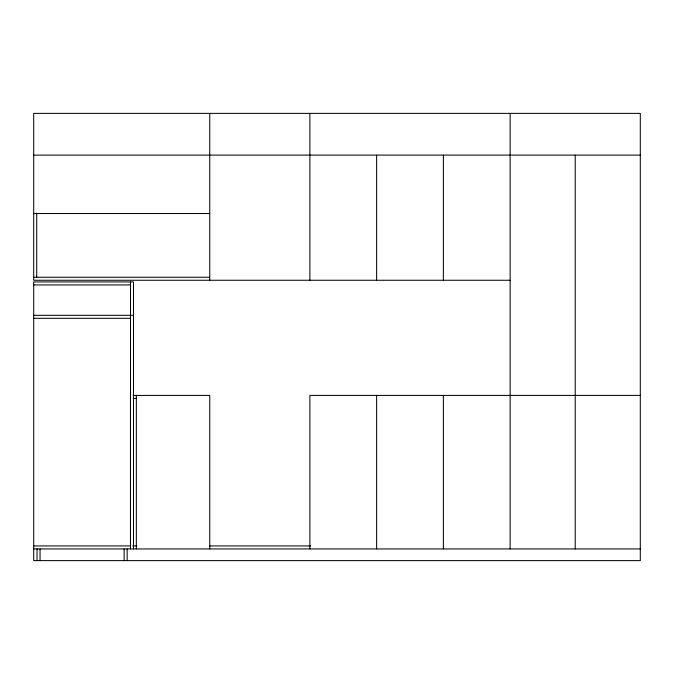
<?xml version="1.0" encoding="UTF-8"?>
<svg xmlns="http://www.w3.org/2000/svg" width="674" height="674" viewBox="0 0 674 674"><rect width="100%" height="100%" fill="white"/><g stroke="black" fill="none" stroke-linecap="round" stroke-linejoin="round"><path stroke-width="1.01" d="M33.7 155.104L640.3 155.104M33.7 213.515L209.757 213.515M33.7 277.258L209.622 277.258M510.134 280.258L33.7 280.258L33.7 113.384L640.3 113.384L640.3 560.616L33.7 560.616L33.7 281.934L133.494 281.934L133.494 548.931M33.7 284.933L130.486 284.933M33.7 315.306L133.494 315.306M33.7 318.313L130.486 318.313M133.258 395.411L209.757 395.411L209.757 548.931M640.3 395.411L309.88 395.411L309.88 548.931M133.258 398.41L136.493 398.41M33.7 545.932L130.486 545.932M132.694 545.932L136.906 545.932M209.572 545.932L310.672 545.932M33.7 548.931L640.3 548.931M575.217 155.104L575.217 548.931M510.134 113.384L510.134 548.931M443.382 155.104L443.382 280.258M443.382 395.411L443.382 548.931M376.631 155.104L376.631 280.258M376.631 395.411L376.631 548.931M309.88 113.384L309.88 280.258M209.757 113.384L209.757 280.258M136.333 395.411L136.333 548.931M130.486 281.934L130.486 548.931M127.15 548.931L127.15 560.616M124.151 548.931L124.151 560.616M40.044 548.931L40.044 560.616M37.036 548.931L37.036 560.616M36.708 213.119L36.708 277.258"/></g></svg>
